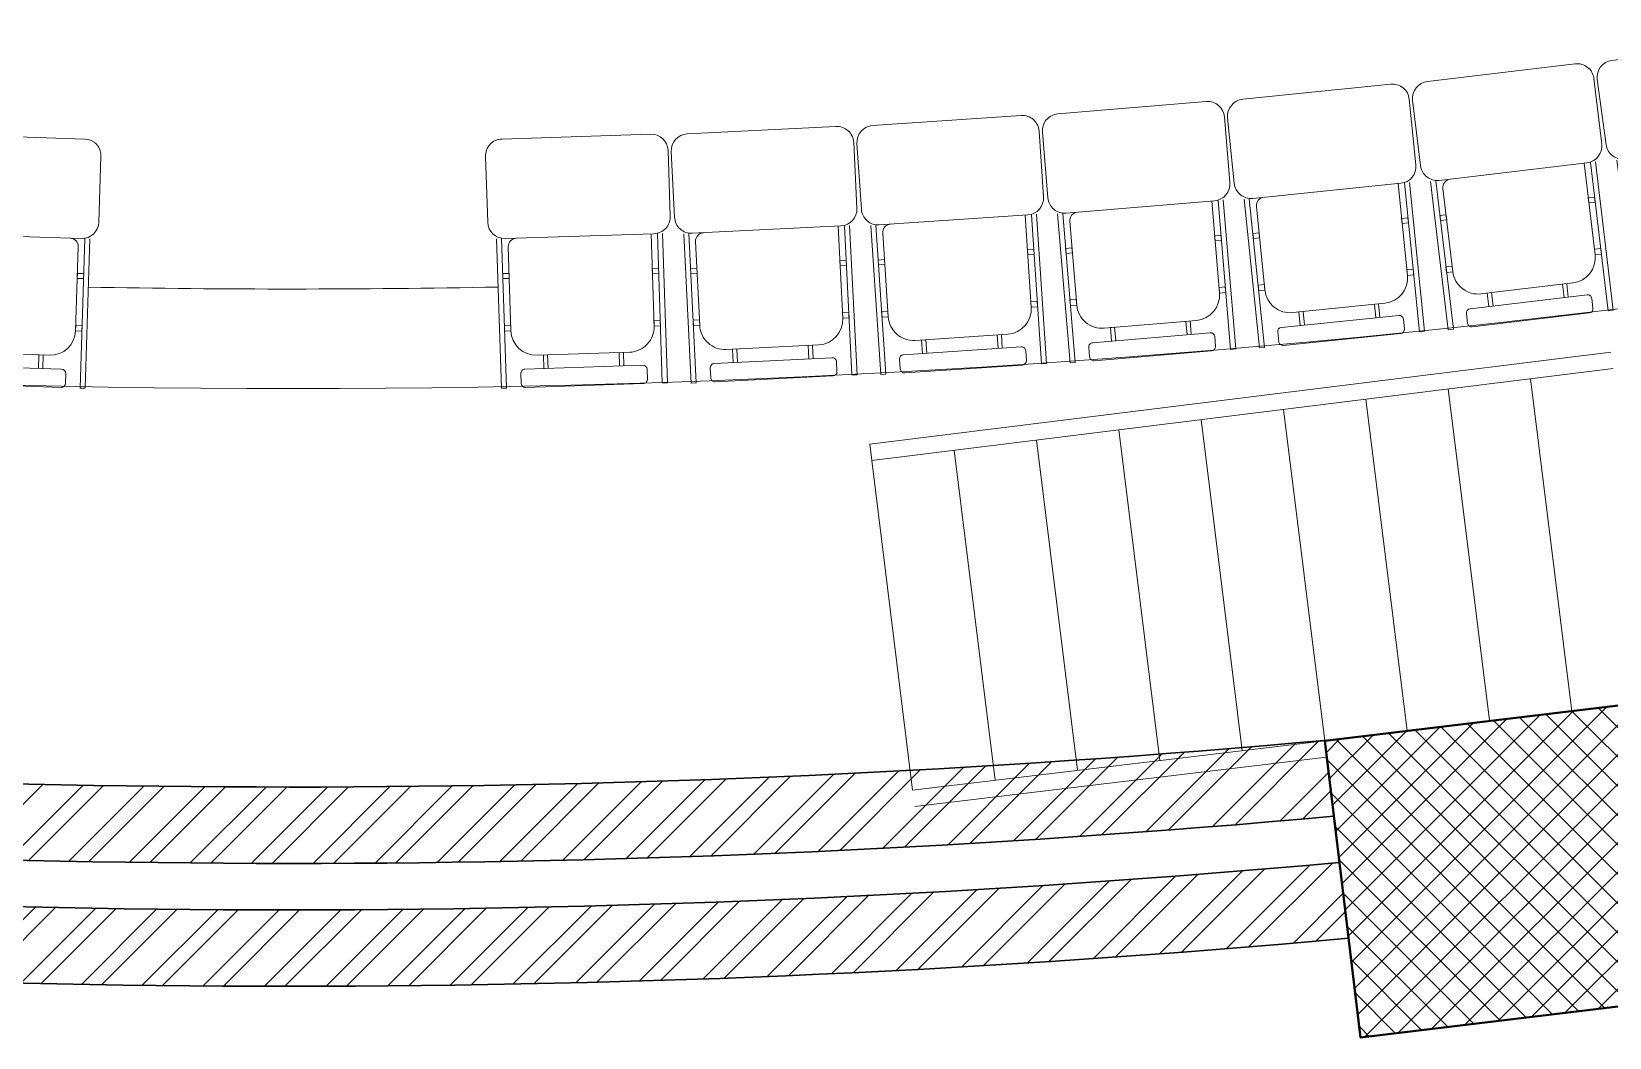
# Model space of a CAD drawing. Header units: millimetres. Extents: x 8275 to 147087, y -297470 to -191881.
# Drawn here: x 44458 to 49211, y -221377 to -218348 of the extents above; entities that cross this region are included whole.
import ezdxf

# ---------------------------------------------------------------- set-up
doc = ezdxf.new("R2010")
doc.units = ezdxf.units.MM
doc.header["$LTSCALE"] = 250
doc.header["$MEASUREMENT"] = 0
doc.linetypes.add('DASHED2', pattern=[0.375, 0.25, -0.125])
for name, color, linetype, lineweight in [('col', 6, 'Continuous', 40), ('door', 35, 'Continuous', 13), ('furniture', 5, 'Continuous', 15), ('hatch', 9, 'Continuous', 0), ('stairs', 2, 'Continuous', 5), ('text', 7, 'Continuous', 9), ('wall', 1, 'Continuous', 30)]:
    doc.layers.add(name, color=color, linetype=linetype, lineweight=lineweight)

# ---------------------------------------------------------------- blocks, each defined once
blk = doc.blocks.new('A$C157F7572')
at = {"layer": 'hatch'}
h = blk.add_hatch(dxfattribs=at)
h.set_pattern_fill('ANSI37', color=256, scale=500)
h.set_pattern_definition([(45, (0, 0), (-44.19417382415921, 44.19417382415922), []), (135, (0, 0), (-44.19417382415922, -44.19417382415921), [])])
h.paths.add_polyline_path([(-88207.44577675872, 4895.204978971044), (-90193.14418961713, 4656.454454030492), (-90085.70645339368, 3762.890168242855), (-88100.00804053526, 4001.640693183523)])
at = {"layer": 'col', "elevation": 1175.428973089871}
blk.add_lwpolyline([(-90193.14418961713, 4656.454454031307), (-88207.44577675825, 4895.204978970229), (-88100.00804053666, 4001.640693196328), (-90085.70645339368, 3762.890168243786)], close=True, dxfattribs=at)
blk = doc.blocks.new('A$C24EB465D-flat-9-flat-1-flat-397')
at = {"layer": 'furniture', "ltscale": 0.1}
for p, q in [((-445.6946221850812, -4.98553710617125), (2.464585935696959, -19.67853456642479)), ((-504.6330315060914, -252.3871213905513), (-498.1319371797144, -54.09366266708821)), ((51.57271149940789, -72.11584956012666), (45.07161717116833, -270.4093082845211)), ((-481.4514533765614, -303.9744288697839), (-496.2027458027005, -753.9117238121107)), ((-480.8205329980701, -754.4160330165178), (-466.0692405682057, -304.4787380732596)), ((-447.0294704660773, -305.1029610913247), (-456.1480449270457, -583.2336229523644)), ((-7.36569782346487, -319.5174338463694), (-455.5249059461057, -304.8244363861158)), ((-11.57265562191606, -769.8004271015525), (3.178636802360415, -319.8631321582943)), ((18.45672322437167, -320.3640275560319), (3.705430800095201, -770.3013224992901)), ((-16.69343065842986, -344.6252692779526), (-24.97970776073635, -597.3695709994063)), ((-470.0140188075602, -424.8005917621776), (-469.5213207993656, -409.7725385380909)), ((-450.9742486998439, -425.4248147811741), (-470.0140188075602, -424.8005917621776)), ((-450.4815506953746, -410.3967615570873), (-469.5213207993656, -409.7725385380909)), ((-450.9742486998439, -425.4248147811741), (-450.4815506953746, -410.3967615570873)), ((-19.80591153725982, -439.5607628272846), (-19.31321353465319, -424.5327096031979)), ((-19.31321353465319, -424.5327096031979), (-0.27344342879951, -425.156932621263)), ((-0.7661414351314306, -440.1849858462811), (-0.27344342879951, -425.156932621263)), ((-19.80591153725982, -439.5607628272846), (-0.7661414351314306, -440.1849858462811)), ((-475.1878150273114, -582.6093999324366), (-474.6303386390209, -565.6055055474862)), ((-455.5905685350299, -566.2297285655513), (-474.6303386390209, -565.6055055474862)), ((-456.1480449270457, -583.2336229523644), (-455.5905685350299, -566.2297285655513)), ((-456.1480449270457, -583.2336229523644), (-475.1878150273114, -582.6093999324366)), ((-24.97970776073635, -597.3695709994063), (-24.42223137058318, -580.3656766125932)), ((-24.97970776073635, -597.3695709994063), (-5.939937656745315, -597.9937940174714)), ((-24.42223137058318, -580.3656766125932), (-5.38246126845479, -580.9898996315897)), ((-5.939937656745315, -597.9937940174714), (-5.38246126845479, -580.9898996315897)), ((-103.6356802526861, -671.0317593412474), (-382.4858565796167, -661.8895954443142)), ((-363.4673629626632, -662.5131209092215), (-364.8003347869962, -703.1708285966888)), ((-350.7346135675907, -662.9305668761954), (-352.0675853863358, -703.5882745636627)), ((-66.88911186344922, -712.9379130657762), (-421.8983686119318, -701.2988570937887)), ((-135.3869232684374, -669.9907879084349), (-136.7198950853199, -710.6484955959022)), ((-122.5813036076725, -670.410622944124), (-135.3869232684374, -669.9907879084349)), ((-122.5813036076725, -670.410622944124), (-123.9142754320055, -711.0683306315914)), ((-496.2027458027005, -753.9117238121107), (-480.8205329980701, -754.4160330165178)), ((-435.0076973605901, -713.5758884847164), (-435.9723872877657, -743.0004273001105)), ((-68.68609914928675, -767.7488120207563), (-423.6953558959067, -756.1097560487688)), ((-54.61208047531545, -726.0472418153659), (-55.57677040062845, -755.4717806307599)), ((3.705430800095201, -770.3013224992901), (-11.57265562191606, -769.8004271015525))]:
    blk.add_line(p, q, dxfattribs=at)
for centre, radius, start, end in [((-447.3592169098556, -55.75825738441199, 1.982936966387942e-09), 50.80000000000293, 88.12221796313735, 178.1222179631373), ((0.7999912146478891, -70.4512548437342, 1.983038103349472e-09), 50.80000000000293, 358.1222179631374, 88.12221796313735), ((-453.8603112362325, -254.0517161069438, 1.982935499273321e-09), 50.80000000000293, 178.1222179631373, 268.1222179631374), ((-5.701103113591671, -268.7447135671973, 1.983036636234851e-09), 50.80000000000293, 268.1222179631374, 358.1222179631374), ((-42.0797908063978, -343.7929719192907, 1.983028426585532e-09), 25.39999999999996, 358.1222179631374, 88.12221796313735), ((-379.9889645148069, -585.7305150255561, 1.98295216996404e-09), 76.2000000000001, 178.1222179631373, 268.1222179631374), ((-101.1387881878763, -594.8726789224893, 1.983015098626543e-09), 76.2000000000001, 268.1222179631374, 358.1222179631374), ((-422.3145172968507, -713.992037163116, 1.982942618274092e-09), 12.70000000000002, 88.12221796313735, 178.1222179631373), ((-423.279207225889, -743.4165759794414, 1.982942400570636e-09), 12.7, 178.1222179631373, 268.1222179631374), ((-68.26995047740638, -755.0556319504976, 1.983022516201179e-09), 12.7, 268.1222179631374, 358.1222179631374), ((-67.30526055209339, -725.6310931351036, 1.983022733904634e-09), 12.69999999999999, 358.1222179631374, 88.12221796313735)]:
    blk.add_arc(centre, radius, start, end, dxfattribs=at)
blk = doc.blocks.new('A$C24EB465D-flat-9-flat-1-flat-473')
at = {"layer": 'furniture', "ltscale": 0.1}
for p, q in [((443.8499232418835, 40.8141803657636), (-0.4305455032736063, -19.8275963915512)), ((527.8851118702441, -199.2261643102393), (501.0534247420728, -2.648900708183646)), ((-43.89362657815218, -77.03109788801521), (-17.06193944998085, -273.6083614928648)), ((40.1415620483458, -317.0714425658807), (484.4220307972282, -256.4296658094972)), ((476.0001218207181, -257.5792088564485), (513.6348221711814, -533.3026986001059)), ((555.7574811149389, -701.0460465652868), (494.8751060515642, -255.0028800265864)), ((510.1241885051131, -252.921466329135), (571.0065635647625, -698.9646328669041)), ((14.54262952692807, -320.5655523911119), (75.42500458471477, -766.6087189307436)), ((90.57086184620857, -764.5413948874921), (29.68848679028451, -318.4982283487916)), ((51.9985761269927, -341.0885451612994), (86.19817137159407, -591.6453892625868)), ((490.2477441523224, -361.9617099389434), (509.1227283831686, -359.3853811090812)), ((492.2812354452908, -376.8596979966387), (490.2477441523224, -361.9617099389434)), ((492.2812354452908, -376.8596979966387), (511.1562196798623, -374.2833691667765)), ((511.1562196798623, -374.2833691667765), (509.1227283831686, -359.3853811090812)), ((62.81109335459769, -420.3044005995616), (43.93610912188888, -422.8807294284925)), ((45.96960041858256, -437.7787174871191), (43.93610912188888, -422.8807294284925)), ((64.84458464756608, -435.2023886581883), (62.81109335459769, -420.3044005995616)), ((64.84458464756608, -435.2023886581883), (45.96960041858256, -437.7787174871191)), ((511.3339738342911, -516.4459699392319), (530.2089580669999, -513.8696411093697)), ((513.6348221711814, -533.3026986001059), (511.3339738342911, -516.4459699392319)), ((532.509806400165, -530.7263697702438), (530.2089580669999, -513.8696411093697)), ((513.6348221711814, -533.3026986001059), (532.509806400165, -530.7263697702438)), ((83.89732303470373, -574.7886606007814), (65.02233880572021, -577.3649894306436)), ((67.32318713888526, -594.2217180915177), (65.02233880572021, -577.3649894306436)), ((86.19817137159407, -591.6453892625868), (67.32318713888526, -594.2217180915177)), ((86.19817137159407, -591.6453892625868), (83.89732303470373, -574.7886606007814)), ((139.7549724429846, -702.2984908865765), (491.691686315462, -654.2611155435443)), ((172.0034236162901, -656.8400108721107), (448.4402005560696, -619.1079508475959)), ((190.7850759234279, -654.2764213234186), (203.4798651915044, -652.543654229492)), ((190.7850759234279, -654.2764213234186), (196.2865932192653, -694.5822436790913)), ((203.4798651915044, -652.543654229492), (208.9813824798912, -692.849476586096)), ((416.9637589864433, -623.4043074892834), (422.4652762766927, -663.7101298449561)), ((429.5863086692989, -621.6814006920904), (435.087825961411, -661.9872230468318)), ((505.9925616886467, -665.1268858127296), (509.9740849565715, -694.2967604035512)), ((147.1716008149087, -756.6350111206993), (499.1083146855235, -708.5976357776672)), ((571.0065635647625, -698.9646328669041), (555.7574811149389, -701.0460465652868)), ((128.8892021775246, -716.5993662616238), (132.8707254398614, -745.7692408533767)), ((75.42500458471477, -766.6087189307436), (90.57086184620857, -764.5413948874921))]:
    blk.add_line(p, q, dxfattribs=at)
for centre, radius, start, end in [((450.7201334629208, -9.519110919907689, 1.984178257869961e-09), 50.80000000000293, 7.772518863902697, 97.77251892398982), ((6.439664712175727, -70.16088767535985, 1.984077996231101e-09), 50.80000000000293, 97.77251892398982, 187.7725188639027), ((477.5518205910921, -206.0963745228946, 1.984184313029064e-09), 50.80000000000293, 277.7725189239898, 7.772518863902697), ((33.27135184407234, -266.7381512792781, 1.984084051390206e-09), 50.80000000000293, 187.7725188639027, 277.7725189239898), ((77.16522177867591, -337.6534400535747, 1.984093957005341e-09), 25.39999999999996, 97.77251892398982, 187.7725188639027), ((438.1348852477968, -543.6080139167607, 1.98417541773248e-09), 76.2000000000001, 277.7725189239898, 7.772518863902697), ((161.6981083080173, -581.3400739412755, 1.984113033706517e-09), 76.2000000000001, 187.7725188639027, 277.7725189239898), ((493.4092388749123, -666.844438363798, 1.98418789160354e-09), 12.70000000000002, 7.772518863902697, 97.77251892398982), ((141.4725250042975, -714.8818137068301, 1.984108469359733e-09), 12.69999999999999, 97.77251892398982, 187.7725188639027), ((497.390762142837, -696.0143129555508, 1.984188790121652e-09), 12.7, 277.7725189239898, 7.772518863902697), ((145.454048268497, -744.051688298583, 1.984109367877845e-09), 12.7, 187.7725188639027, 277.7725189239898)]:
    blk.add_arc(centre, radius, start, end, dxfattribs=at)
blk = doc.blocks.new('A$C24EB465D-flat-9-flat-1-flat-474')
at = {"layer": 'furniture', "ltscale": 0.1}
for p, q in [((444.4844841435552, 33.19781677611172), (-0.7704512160271406, -19.81729933619499)), ((524.3915261849761, -208.2481287932023), (500.9343472458422, -11.2397006591782)), ((-45.20796865224838, -76.2671624366194), (-21.7507897131145, -273.2755905725062)), ((34.6990733910352, -317.7131080077961), (479.9540087506175, -264.6979918964207)), ((471.5136275049299, -265.7029617587104), (504.4151702299714, -542.0312121305615)), ((543.6554667372257, -710.4721463276073), (490.4300113543868, -263.450646947138)), ((505.7125405203551, -261.6310038762167), (558.9379959013313, -708.6525032557547)), ((9.043993216007948, -320.7677783695981), (62.2694485951215, -767.7892777500674)), ((77.44852616079152, -765.9819523375481), (24.22307078354061, -318.9604529570788)), ((46.14254105091095, -341.9299832787365), (76.04099735803902, -593.0363885154948)), ((483.9693864304572, -370.3144111512229), (502.8857702817768, -368.0620963387191)), ((485.7471340969205, -385.2450758470222), (483.9693864304572, -370.3144111512229)), ((504.6635179501027, -382.9927610345185), (502.8857702817768, -368.0620963387191)), ((55.59521356225014, -421.3195875342935), (36.67882971093059, -423.5719023467973)), ((38.45657737925649, -438.502567043528), (36.67882971093059, -423.5719023467973)), ((57.37296122685075, -436.2502522310242), (55.59521356225014, -421.3195875342935)), ((485.7471340969205, -385.2450758470222), (504.6635179501027, -382.9927610345185)), ((57.37296122685075, -436.2502522310242), (38.45657737925649, -438.502567043528)), ((502.4036898892373, -525.137510609813), (521.3200737405568, -522.8851957973093)), ((504.4151702299714, -542.0312121305615), (502.4036898892373, -525.137510609813)), ((504.4151702299714, -542.0312121305615), (523.3315540775657, -539.7788973180577)), ((523.3315540775657, -539.7788973180577), (521.3200737405568, -522.8851957973093)), ((74.02951701916754, -576.1426869947463), (55.11313317157328, -578.3950018072501)), ((57.12461350671947, -595.2887033270672), (55.11313317157328, -578.3950018072501)), ((76.04099735803902, -593.0363885154948), (57.12461350671947, -595.2887033270672)), ((76.04099735803902, -593.0363885154948), (74.02951701916754, -576.1426869947463)), ((127.6926389597356, -704.5915217902511), (480.4012764282525, -662.5956046562642)), ((160.715792009607, -659.692664667964), (437.7588940728456, -626.706006783992)), ((179.5386392250657, -657.451486970298), (192.2612727247179, -655.9366426896304)), ((179.5386392250657, -657.451486970298), (184.3482538815588, -697.845714468509)), ((192.2612727247179, -655.9366426896304), (197.0708873737603, -696.3308701887727)), ((406.2134133633226, -630.462028760463), (411.0230280123651, -670.856256258674)), ((418.863648828119, -628.955804688856), (423.6732634827495, -669.3500321861356)), ((494.5137422028929, -673.7049840157852), (497.994526071474, -702.9388386169448)), ((558.9379959013313, -708.6525032557547), (543.6554667372257, -710.4721463276073)), ((116.5832596048713, -718.7039875667542), (120.064043469727, -747.9378421679139)), ((134.1765092443675, -759.0472215265036), (486.8851467110217, -717.0513043925166)), ((62.2694485951215, -767.7892777500674), (77.44852616079152, -765.9819523375481))]:
    blk.add_line(p, q, dxfattribs=at)
for centre, radius, start, end in [((450.49065698497, -17.2458734922111, 1.984052994060672e-09), 50.80000000000292, 6.790062714381436, 96.79006276736803), ((5.235721621662378, -70.2609896035865, 1.983952512512034e-09), 50.80000000000292, 96.79006276736803, 186.7900627143814), ((473.9478359241039, -214.2543016262352, 1.984058287687939e-09), 50.80000000000292, 276.790062767368, 6.790062714381436), ((28.69290056265891, -267.269417738542, 1.983957806139301e-09), 50.80000000000292, 186.7900627143814, 276.790062767368), ((71.36438619345427, -338.9268968598917, 1.983967435896589e-09), 25.39999999999996, 96.79006276736803, 186.7900627143814), ((428.7496348321438, -551.0404713787138, 1.984048087721851e-09), 76.20000000000009, 276.790062767368, 6.790062714381436), ((151.7065327707678, -584.0271292626858, 1.983985566865317e-09), 76.20000000000009, 186.7900627143814, 276.790062767368), ((481.9028196427971, -675.2065272228792, 1.984060082904611e-09), 12.70000000000001, 6.790062714381436, 96.79006276736803), ((129.1941821780056, -717.2024443568662, 1.983980486459304e-09), 12.69999999999999, 96.79006276736803, 186.7900627143814), ((485.3836035132408, -704.4403818240389, 1.984060868419888e-09), 12.69999999999999, 276.790062767368, 6.790062714381436), ((132.6749660428613, -746.4362989580259, 1.983981271974579e-09), 12.7, 186.7900627143814, 276.790062767368)]:
    blk.add_arc(centre, radius, start, end, dxfattribs=at)
blk = doc.blocks.new('A$C24EB465D-flat-9-flat-1-flat-475')
at = {"layer": 'furniture', "ltscale": 0.1}
for p, q in [((444.988359650597, 25.57169250864536), (-1.110130405053496, -19.80117568559945)), ((520.7437611874193, -217.2088650688529), (500.6679872144014, -19.82719596289098)), ((-46.5090188793838, -75.48080324754119), (-26.43324490450323, -272.8624723553658)), ((29.24638265930116, -318.2613608269021), (475.3448727168143, -272.8884926326573)), ((466.8885008022189, -273.7485938351601), (495.0472123362124, -550.600360006094)), ((531.3936091475189, -719.6893561650068), (485.8407225590199, -271.8209552560002)), ((501.1522051356733, -270.2636178163812), (546.7050917223096, -718.1320187244564)), ((3.542697828263044, -320.8756936024874), (49.0955844130367, -768.744094511494)), ((64.30341939628124, -767.1972991116345), (18.75053281337023, -319.3288982035592)), ((40.27293934114277, -342.6708886316046), (65.86146610230207, -594.2530257934704)), ((477.5487341377884, -378.5582341337577), (496.5009558945894, -376.6305955545977)), ((479.0702154897153, -393.5171856191009), (477.5487341377884, -378.5582341337577)), ((498.022437248379, -391.5895470390096), (496.5009558945894, -376.6305955545977)), ((48.36298790760338, -422.2108999211341), (29.41076614893973, -424.1385384993628)), ((30.93224750459194, -439.0974899856374), (29.41076614893973, -424.1385384993628)), ((49.88446925766766, -437.1698514055461), (48.36298790760338, -422.2108999211341)), ((479.0702154897153, -393.5171856191009), (498.022437248379, -391.5895470390096)), ((49.88446925766766, -437.1698514055461), (30.93224750459194, -439.0974899856374)), ((493.3256913982332, -533.6746526388451), (512.2779131550342, -531.7470140587538)), ((495.0472123362124, -550.600360006094), (493.3256913982332, -533.6746526388451)), ((495.0472123362124, -550.600360006094), (513.9994340892881, -548.6727214260027)), ((513.9994340892881, -548.6727214260027), (512.2779131550342, -531.7470140587538)), ((64.13994516432285, -577.3273184262216), (45.18772341310978, -579.2549570053816)), ((46.90924434550107, -596.1806643726304), (45.18772341310978, -579.2549570053816)), ((65.86146610230207, -594.2530257934704), (46.90924434550107, -596.1806643726304)), ((65.86146610230207, -594.2530257934704), (64.13994516432285, -577.3273184262216)), ((149.3809074442834, -662.3513585012406), (426.9488796237856, -634.1198013508692)), ((168.2394153568894, -660.4332515969872), (180.9861524347216, -659.1367755169049)), ((168.2394153568894, -660.4332515969872), (172.3557132706046, -700.9040077021345)), ((180.9861524347216, -659.1367755169049), (185.1024503409863, -699.6075316239148)), ((395.3436346389353, -637.3343843333423), (399.4599325489253, -677.8051404394209)), ((408.017836522311, -636.0452858405188), (412.1341344341636, -676.5160419465974)), ((115.5927618406713, -706.6773917656392), (468.9696210492402, -670.7352802967653)), ((482.8895279411227, -682.0850024158135), (485.8685490060598, -711.3742418168113)), ((104.243039727211, -720.5972986575216), (107.2220607884228, -749.8865380585194)), ((121.1419676784426, -761.236260175705), (474.5188268851489, -725.294148706831)), ((546.7050917223096, -718.1320187244564), (531.3936091475189, -719.6893561650068)), ((49.0955844130367, -768.744094511494), (64.30341939628124, -767.1972991116345))]:
    blk.add_line(p, q, dxfattribs=at)
for centre, radius, start, end in [((450.1287292037159, -24.96756550855935, 1.983927473745602e-09), 50.80000000000293, 5.807606581338963, 95.80760658133894), ((4.030239144340158, -70.34043370187283, 1.983826801830332e-09), 50.80000000000293, 95.80760658133894, 185.8076065813389), ((470.2045031767339, -222.3492346145213, 1.983932004284622e-09), 50.80000000000293, 275.807606581339, 5.807606581338963), ((24.10601311922073, -267.7221028087661, 1.983831332369353e-09), 50.80000000000293, 185.8076065813389, 275.807606581339), ((65.54256835952401, -340.1007038578391, 1.983840683437494e-09), 25.39999999999996, 95.80760658133894, 185.8076065813389), ((419.2383253164589, -558.3109143227339, 1.983920502647981e-09), 76.2000000000001, 275.807606581339, 5.807606581338963), ((141.6703531369567, -586.5424714731053, 1.983857863342985e-09), 76.2000000000001, 185.8076065813389, 275.807606581339), ((116.8778542373329, -719.3122062692419, 1.983852268371462e-09), 12.69999999999999, 95.80760658133894, 185.8076065813389), ((470.2547134421766, -683.370094800368, 1.983932015615671e-09), 12.70000000000002, 5.807606581338963, 95.80760658133894), ((473.2337345089763, -712.6593342013657, 1.983932687897158e-09), 12.7, 275.807606581339, 5.807606581338963), ((119.8568752985448, -748.6014456702396, 1.983852940652948e-09), 12.7, 185.8076065813389, 275.807606581339)]:
    blk.add_arc(centre, radius, start, end, dxfattribs=at)
blk = doc.blocks.new('A$C24EB465D-flat-9-flat-1-flat-476')
at = {"layer": 'furniture', "ltscale": 0.1}
for p, q in [((445.3614016193897, 17.93804976437241), (-1.449483199045062, -19.77923018019646)), ((516.9428893774748, -226.10573854018), (500.2544229626656, -28.40886176098138)), ((-47.7963947262615, -74.67225152160972), (-31.10792830958962, -272.369128302671)), ((23.78509303368628, -318.7160398280248), (470.5959778539836, -280.9987598843873)), ((462.1261015795171, -281.7137395432219), (485.5337028186768, -559.0076227635145)), ((518.9755135234445, -728.6949660740793), (481.1085889916867, -280.1113439528272)), ((496.4445231650025, -278.816770025529), (534.311447693035, -727.4003921458498)), ((-1.959639167413116, -320.8892663633451), (35.90728536061943, -769.4728884845972)), ((51.13940642029047, -768.1870778799057), (13.27248189412057, -319.6034557586536)), ((34.39149675890803, -343.3110433844849), (55.66257054358721, -595.2949433866888)), ((41.11654277518392, -422.9780756980181), (22.13405536301434, -424.5804712884128)), ((23.3988230638206, -439.563311397098), (22.13405536301434, -424.5804712884128)), ((42.38131047226489, -437.9609158067033), (41.11654277518392, -422.9780756980181)), ((470.9876750465482, -386.6907550748438), (489.9701624587178, -385.088359484449)), ((472.2524427454919, -401.6735951825976), (470.9876750465482, -386.6907550748438)), ((472.2524427454919, -401.6735951825976), (491.2349301595241, -400.0711995922029)), ((491.2349301595241, -400.0711995922029), (489.9701624587178, -385.088359484449)), ((42.38131047226489, -437.9609158067033), (23.3988230638206, -439.563311397098)), ((484.1026474386454, -542.0548859713599), (503.0851348508149, -540.4524903809652)), ((485.5337028186768, -559.0076227635145), (484.1026474386454, -542.0548859713599)), ((485.5337028186768, -559.0076227635145), (504.5161902271211, -557.4052271721885)), ((504.5161902271211, -557.4052271721885), (503.0851348508149, -540.4524903809652)), ((54.23151516355574, -578.3422065954655), (35.24902775511146, -579.9446021867916)), ((36.68008313141763, -596.8973389780149), (35.24902775511146, -579.9446021867916)), ((55.66257054358721, -595.2949433866888), (36.68008313141763, -596.8973389780149)), ((55.66257054358721, -595.2949433866888), (54.23151516355574, -578.3422065954655)), ((138.0021025557071, -664.8153106747195), (416.0133355259895, -641.347154777497)), ((156.8907264675945, -663.2208385160193), (169.657819384709, -662.1431118221954)), ((156.8907264675945, -663.2208385160193), (160.3124973848462, -703.7562241945416)), ((169.657819384709, -662.1431118221954), (173.0795902926475, -702.678497501649)), ((384.3576187025756, -644.0193536281586), (387.7793896142393, -684.5547393066809)), ((397.0520605891943, -642.9477597298101), (400.4738315045834, -683.4831454083323)), ((103.4588986430317, -708.5554875340313), (457.4000812675804, -678.6777492733672)), ((471.1233366020024, -690.2644771551713), (473.5997189860791, -719.6004898613319)), ((91.8721707649529, -722.2787428703159), (94.34855314530432, -751.6147555764765)), ((108.0718084797263, -763.2014834573492), (462.0129911024123, -733.3237451966852)), ((534.311447693035, -727.4003921458498), (518.9755135234445, -728.6949660740793)), ((35.90728536061943, -769.4728884845972), (51.13940642029047, -768.1870778799057))]:
    blk.add_line(p, q, dxfattribs=at)
for centre, radius, start, end in [((449.6344565358013, -32.68191666994244, 1.983801733829687e-09), 50.80000000000293, 4.825150438267696, 94.82515043826767), ((2.823571715503931, -70.39919661264867, 1.983700901146904e-09), 50.80000000000293, 94.82515043826767, 184.8251504382677), ((466.3229229506105, -230.3787934491411, 1.983805499948413e-09), 50.80000000000293, 274.8251504382677, 4.825150438267696), ((19.5120381321758, -268.0960733927786, 1.98370466726563e-09), 50.80000000000293, 184.8251504382677, 274.8251504382677), ((59.70147998444736, -341.1745159281418, 1.983713736895264e-09), 25.39999999999996, 94.82515043826767, 184.8251504382677), ((409.6037531737238, -565.4172051250935, 1.983792700022878e-09), 76.2000000000001, 274.8251504382677, 4.825150438267696), ((131.5925202034414, -588.8853610223159, 1.983729960686357e-09), 76.2000000000001, 184.8251504382677, 274.8251504382677), ((104.5271623786539, -721.2104791421443, 1.983723852794332e-09), 12.69999999999999, 94.82515043826767, 184.8251504382677), ((458.4683449994773, -691.3327408814803, 1.983803727390506e-09), 12.70000000000002, 4.825150438267696, 94.82515043826767), ((107.0035447590053, -750.5464918473735, 1.983724411644368e-09), 12.7, 184.8251504382677, 274.8251504382677), ((460.9447273854166, -720.6687535876408, 1.983804286240543e-09), 12.7, 274.8251504382677, 4.825150438267696)]:
    blk.add_arc(centre, radius, start, end, dxfattribs=at)
blk = doc.blocks.new('A$C24EB465D-flat-9-flat-1-flat-477')
at = {"layer": 'furniture', "ltscale": 0.1}
for p, q in [((445.6035003699362, 10.29913295153528), (-1.788409819826484, -19.75146927125752)), ((512.9900282733142, -234.9361333884299), (499.6937760859728, -36.98217490967363)), ((-49.06971768289804, -73.84174498543143), (-35.77346549369395, -271.7957034660503)), ((-7.461399998515844, -320.8084926605225), (22.70842900499701, -769.9754453925416)), ((37.96035766042769, -768.9509976310655), (7.79052865691483, -319.7840448990464)), ((18.31681022234261, -319.0770113272592), (465.708720413968, -289.0264091044664)), ((457.2278300542384, -289.5960570052266), (475.8774387985468, -567.2505285358056)), ((506.4048309829086, -737.4863282646984), (476.2350019738078, -288.3193755326793)), ((491.5908787380904, -287.2879457427189), (521.7607077434659, -736.4548984738067)), ((28.49994254112244, -343.8502593198791), (45.44730932079256, -596.1618349561468)), ((33.85800874046981, -423.6208893051371), (14.8508368190378, -424.8975707767531)), ((15.85851900465786, -439.8998943194747), (14.8508368190378, -424.8975707767531)), ((34.86569092236459, -438.6232128469273), (33.85800874046981, -423.6208893051371)), ((464.2881382144988, -394.7095828857273), (483.2953101340681, -393.4329014131799)), ((465.2958203963935, -409.7119064265862), (464.2881382144988, -394.7095828857273)), ((465.2958203963935, -409.7119064265862), (484.3029923196882, -408.4352249540389)), ((484.3029923196882, -408.4352249540389), (483.2953101340681, -393.4329014131799)), ((34.86569092236459, -438.6232128469273), (15.85851900465786, -439.8998943194747)), ((474.7372697275132, -550.275746689178), (493.7444416489452, -548.9990652166307)), ((475.8774387985468, -567.2505285358056), (474.7372697275132, -550.275746689178)), ((475.8774387985468, -567.2505285358056), (494.8846107162535, -565.973847062327)), ((494.8846107162535, -565.973847062327), (493.7444416489452, -548.9990652166307)), ((44.3071402516216, -579.1870531095192), (25.29996833391488, -580.4637345829979)), ((26.44013739936054, -597.4385164277628), (25.29996833391488, -580.4637345829979)), ((45.44730932079256, -596.1618349561468), (26.44013739936054, -597.4385164277628)), ((45.44730932079256, -596.1618349561468), (44.3071402516216, -579.1870531095192)), ((126.5827228929847, -667.0837967470288), (404.9554770011455, -648.3859421079978)), ((145.495909254998, -665.8134281355888), (158.2796042840928, -664.9547676956281)), ((158.2796042840928, -664.9547676956281), (161.0058421399444, -705.5428649093956)), ((373.2585956156254, -650.5149711593986), (375.9848334752023, -691.103068373166)), ((385.9695451427251, -649.6611969200894), (388.6957830060273, -690.2492941338569)), ((91.2946169115603, -710.225256905891), (445.6960587073117, -686.4206763757393)), ((145.495909254998, -665.8134281355888), (148.2221471183002, -706.4015253484249)), ((459.2186276353896, -698.2410033419728), (461.1916432417929, -727.6151641057804)), ((79.47428994998336, -723.7478258349001), (81.44730555266142, -753.1219865996391)), ((94.96987448073924, -764.94231356401), (449.371316274628, -741.1377330347896)), ((521.7607077434659, -736.4548984738067), (506.4048309829086, -737.4863282646984)), ((22.70842900499701, -769.9754453925416), (37.96035766042769, -768.9509976310655))]:
    blk.add_line(p, q, dxfattribs=at)
for centre, radius, start, end in [((449.0079843066633, -40.38665883708745, 1.983675811282429e-09), 50.80000000000293, 3.842694291720609, 93.8426943485376), ((1.616074111312628, -70.43726105894893, 1.983574847478518e-09), 50.80000000000293, 93.8426943485376, 183.8426942917206), ((462.3042364940047, -238.3406173158437, 1.983678811873562e-09), 50.80000000000293, 273.8426943485376, 3.842694291720609), ((14.91232630051672, -268.3912195377052, 1.983577848069651e-09), 50.80000000000293, 183.8426942917206, 273.8426943485376), ((53.84283844381571, -342.1480173552409, 1.983586633594165e-09), 25.39999999999996, 93.8426943485376, 183.8426942917206), ((399.8487511221319, -572.3572544241324, 1.983664717422512e-09), 76.2000000000001, 273.8426943485376, 3.842694291720609), ((121.4759970121086, -591.0551090631634, 1.983601896500811e-09), 76.2000000000001, 183.8426942917206, 273.8426943485376), ((92.14573790319264, -722.896704852581, 1.983595277484101e-09), 12.69999999999999, 93.8426943485376, 183.8426942917206), ((446.5471796952188, -699.0921243224293, 1.983675255947859e-09), 12.70000000000002, 3.842694291720609, 93.8426943485376), ((94.1187535058707, -752.2708656163886, 1.983595722738376e-09), 12.7, 183.8426942917206, 273.8426943485376), ((448.5201953034848, -728.4662850871682, 1.983675701202135e-09), 12.7, 273.8426943485376, 3.842694291720609)]:
    blk.add_arc(centre, radius, start, end, dxfattribs=at)
blk = doc.blocks.new('A$C24EB465D-flat-9-flat-1-flat-478')
at = {"layer": 'furniture', "ltscale": 0.1}
for p, q in [((445.7145847212523, 2.657188033685088), (-2.126810621470213, -19.71790112089366)), ((508.8863400761038, -243.6974533377215), (498.9862114228308, -45.54461472015828)), ((-50.3286133762449, -72.98952782060951), (-40.42848472297192, -271.1423664409667)), ((-12.96096706204116, -320.6333962418139), (9.502896016463637, -770.2516174744815)), ((24.77014795877039, -769.4888337599114), (2.306284882128239, -319.8706125272438)), ((12.84314197860658, -319.3441691938788), (460.6845373231918, -296.9690800393)), ((452.1951263938099, -297.3932286957279), (466.0812593661249, -575.326653778553)), ((493.6852574981749, -746.0608579386026), (471.2213944159448, -296.442636705935)), ((486.5926989037544, -295.6746543096378), (509.0565619822592, -745.2928755413741)), ((22.60000889189541, -344.2883779006079), (35.21868587657809, -596.8534456184134)), ((26.58951991796494, -424.1391517436132), (7.56325189396739, -425.0897437324747)), ((8.313552290201187, -440.107139791362), (7.56325189396739, -425.0897437324747)), ((27.33982031047344, -439.1565478015691), (26.58951991796494, -424.1391517436132)), ((457.4520934037864, -402.6123599037528), (476.4783614259213, -401.6617679130286)), ((458.2023937981576, -417.6297559607774), (457.4520934037864, -402.6123599037528)), ((458.2023937981576, -417.6297559607774), (477.2286618221551, -416.6791639709845)), ((477.2286618221551, -416.6791639709845), (476.4783614259213, -401.6617679130286)), ((27.33982031047344, -439.1565478015691), (8.313552290201187, -440.107139791362)), ((465.2323118336499, -558.3348177298903), (484.2585798557848, -557.3842257391661)), ((466.0812593661249, -575.326653778553), (465.2323118336499, -558.3348177298903)), ((485.1075273845345, -574.3760617878288), (484.2585798557848, -557.3842257391661)), ((34.3697383441031, -579.8616095697507), (15.34347032569349, -580.8122015604749)), ((16.19241785444319, -597.8040376082063), (15.34347032569349, -580.8122015604749)), ((35.21868587657809, -596.8534456184134), (16.19241785444319, -597.8040376082063)), ((35.21868587657809, -596.8534456184134), (34.3697383441031, -579.8616095697507)), ((466.0812593661249, -575.326653778553), (485.1075273845345, -574.3760617878288)), ((115.1261259261519, -669.1561497487128), (393.7785552311689, -655.2340938290581)), ((362.0498286616057, -656.8193271122873), (364.0797319132835, -697.4482023259625)), ((374.7735486086458, -656.1836235560477), (376.8034518640488, -696.8124987687916)), ((79.10349313355982, -711.6862089410424), (433.8609945327044, -693.9617850622162)), ((134.0583139639348, -668.2102581905201), (146.854852501303, -667.5709164645523)), ((134.0583139639348, -668.2102581905201), (136.0882172212005, -708.839133403264)), ((146.854852501303, -667.5709164645523), (148.8847557492554, -708.1997916782275)), ((447.178901206702, -706.0122357504442), (448.6479699388146, -735.415908110328)), ((67.05304244719446, -725.004115617834), (68.52211117558181, -754.4077879767865)), ((81.8400178514421, -766.4582386650145), (436.597519248724, -748.733814785257)), ((509.0565619822592, -745.2928755413741), (493.6852574981749, -746.0608579386026)), ((9.502896016463637, -770.2516174744815), (24.77014795877039, -769.4888337599114))]:
    blk.add_line(p, q, dxfattribs=at)
for centre, radius, start, end in [((448.2494967039675, -48.07952669356018, 1.983549743127027e-09), 50.80000000000293, 2.860238158247971, 92.86023821420503), ((0.4081013556569815, -70.4546158472076, 1.983448677886926e-09), 50.80000000000293, 92.86023821420503, 182.860238158248), ((10.30823001079261, -268.6074544657022, 1.983450912068245e-09), 50.80000000000293, 182.860238158248, 272.860238214205), ((458.1496253572404, -246.2323653120548, 1.983551977308346e-09), 50.80000000000293, 272.860238214205, 2.860238158247971), ((47.96836626343429, -343.0209219120443, 1.983459410904557e-09), 25.39999999999996, 92.86023821420503, 182.860238158248), ((111.3237579762936, -593.0510776564479, 1.983473708439224e-09), 76.2000000000001, 182.860238158248, 272.860238214205), ((389.9761872813106, -579.1290217377245, 1.983536592475771e-09), 76.2000000000001, 272.860238214205, 2.860238158247971), ((79.73722113482654, -724.3703876230866, 1.983466580243923e-09), 12.69999999999999, 92.86023821420503, 182.860238158248), ((434.4947225321084, -706.645963743329, 1.983546639060345e-09), 12.70000000000002, 2.860238158247971, 92.86023821420503), ((81.20628986507654, -753.7740599829704, 1.983466911771525e-09), 12.7, 182.860238158248, 272.860238214205), ((435.9637912660837, -736.0496361032128, 1.983546970587948e-09), 12.7, 272.860238214205, 2.860238158247971)]:
    blk.add_arc(centre, radius, start, end, dxfattribs=at)
blk = doc.blocks.new('A$C24EB465D-flat-9-flat-1-flat-479')
at = {"layer": 'furniture', "ltscale": 0.1}
for p, q in [((445.6946220137179, -4.985538139939308), (-2.464586107060313, -19.67853560019284)), ((-51.57271167077124, -72.11585059389472), (-45.07161734253168, -270.4093093182892)), ((504.633031334728, -252.3871224243194), (498.1319370083511, -54.09366370085627)), ((-18.45672339573503, -320.3640285898), (-3.705430971458554, -770.3013235330582)), ((11.5726554505527, -769.8004281353205), (-3.178636973723769, -319.8631331920624)), ((7.365697652101517, -319.5174348801374), (455.5249057747424, -304.8244374198839)), ((447.029470294714, -305.1029621250927), (456.1480447556823, -583.2336239861324)), ((480.8205328267068, -754.4160340502858), (466.0692403968424, -304.4787391070276)), ((481.451453205198, -303.9744299035519), (496.2027456313372, -753.9117248458788)), ((16.69343048706651, -344.6252703117207), (24.97970758937299, -597.3695720331743)), ((19.31321336328983, -424.5327106369659), (0.2734432574361563, -425.156933655031)), ((0.7661412637680769, -440.1849868800491), (0.2734432574361563, -425.156933655031)), ((19.80591136589646, -439.5607638610527), (19.31321336328983, -424.5327106369659)), ((450.4815505240113, -410.3967625908554), (469.5213206280023, -409.7725395718589)), ((450.9742485284805, -425.4248158149421), (450.4815505240113, -410.3967625908554)), ((450.9742485284805, -425.4248158149421), (470.0140186361969, -424.8005927959457)), ((470.0140186361969, -424.8005927959457), (469.5213206280023, -409.7725395718589)), ((19.80591136589646, -439.5607638610527), (0.7661412637680769, -440.1849868800491)), ((455.5905683636665, -566.2297295993194), (474.6303384676576, -565.6055065812543)), ((456.1480447556823, -583.2336239861324), (455.5905683636665, -566.2297295993194)), ((475.1878148559481, -582.6094009662047), (474.6303384676576, -565.6055065812543)), ((24.42223119921982, -580.3656776463613), (5.382461097091436, -580.9899006653577)), ((5.939937485381961, -597.9937950512394), (5.382461097091436, -580.9899006653577)), ((24.97970758937299, -597.3695720331743), (5.939937485381961, -597.9937950512394)), ((24.97970758937299, -597.3695720331743), (24.42223119921982, -580.3656776463613)), ((456.1480447556823, -583.2336239861324), (475.1878148559481, -582.6094009662047)), ((103.6356800813228, -671.0317603750154), (382.4858564082533, -661.8895964780822)), ((350.7346133962274, -662.9305679099634), (352.0675852149725, -703.5882755974308)), ((363.4673627912998, -662.5131219429895), (364.8003346156329, -703.1708296304569)), ((66.88911169208586, -712.9379140995443), (421.8983684405684, -701.2988581275567)), ((122.5813034363091, -670.4106239778921), (135.386923097074, -669.9907889422029)), ((122.5813034363091, -670.4106239778921), (123.9142752606422, -711.0683316653594)), ((135.386923097074, -669.9907889422029), (136.7198949139565, -710.6484966296703)), ((54.6120803039521, -726.0472428491339), (55.57677022926509, -755.471781664528)), ((68.6860989779234, -767.7488130545244), (423.6953557245433, -756.1097570825368)), ((435.0076971892267, -713.5758895184845), (435.9723871164024, -743.0004283338785)), ((496.2027456313372, -753.9117248458788), (480.8205328267068, -754.4160340502858)), ((-3.705430971458554, -770.3013235330582), (11.5726554505527, -769.8004281353205))]:
    blk.add_line(p, q, dxfattribs=at)
for centre, radius, start, end in [((-0.7999913860112429, -70.45125587750226, 1.98332242946796e-09), 50.80000000000293, 91.87778203686265, 181.8777820368627), ((447.3592167384923, -55.75825841818005, 1.98342356642949e-09), 50.80000000000293, 1.877782036862667, 91.87778203686265), ((5.701102942228317, -268.7447146009654, 1.983323896582582e-09), 50.80000000000293, 181.8777820368627, 271.8777820368626), ((453.8603110648692, -254.0517171407118, 1.983425033544111e-09), 50.80000000000293, 271.8777820368626, 1.877782036862667), ((42.07979063503444, -343.7929729530588, 1.983332106231901e-09), 25.39999999999996, 91.87778203686265, 181.8777820368627), ((101.138788016513, -594.8726799562573, 1.983345434190889e-09), 76.2000000000001, 181.8777820368627, 271.8777820368626), ((379.9889643434435, -585.7305160593241, 1.983408362853392e-09), 76.2000000000001, 271.8777820368626, 1.877782036862667), ((422.3145171254873, -713.9920381968841, 1.983417914543341e-09), 12.70000000000002, 1.877782036862667, 91.87778203686265), ((67.30526038073003, -725.6310941688716, 1.983337798912798e-09), 12.69999999999999, 91.87778203686265, 181.8777820368627), ((68.26995030604303, -755.0556329842657, 1.983338016616253e-09), 12.7, 181.8777820368627, 271.8777820368626), ((423.2792070545256, -743.4165770132095, 1.983418132246796e-09), 12.7, 271.8777820368626, 1.877782036862667)]:
    blk.add_arc(centre, radius, start, end, dxfattribs=at)

msp = doc.modelspace()

# ---------------------------------------------------------------- hatches: boundary and pattern name
at = {"layer": 'hatch'}
h = msp.add_hatch(dxfattribs=at)
h.set_pattern_fill('ANSI32', color=256, scale=350, angle=360, style=0)
h.set_pattern_definition([(45, (-2190690.936406204, -138549.7434463145), (-92.80776503073433, 92.8077650307344), []), (45, (-2190629.064562954, -138549.7434463145), (-92.80776503073433, 92.8077650307344), [])])
edge = h.paths.add_edge_path()
edge.add_line((42068.76354124281, -220848.8327465363), (42041.29602786223, -221077.281239963))
edge.add_arc((45240.72818328324, -186090.6626501659), 35132.60375299666, 264.7749876658406, 275.198915432921)
edge.add_line((48424.22441251087, -221078.7348780491), (48396.86345567438, -220850.2820276542))
edge.add_arc((45240.77431959915, -186089.6540411811), 34903.61237248695, 264.7858137940706, 275.18794209124945, ccw=False)
edge = h.paths.add_edge_path()
edge.add_arc((45258.73925303365, -186011.8559842713), 34613.45750406307, 252.4867459120969, 261.47435538625086, ccw=False)
edge.add_line((34842.63566595758, -219020.8884821933), (34767.10603742371, -219237.9725188881))
edge.add_arc((45244.68330187048, -186075.342211861), 34778.43691445903, 252.4663132776849, 261.4927875050886)
edge.add_line((40099.77317885007, -220471.1206452537), (40127.22277248162, -220242.8211911626))
edge = h.paths.add_edge_path()
edge.add_arc((45239.01298835012, -186098.9243813146), 34894.18353447646, 252.4569045711979, 261.5028895489929, ccw=False)
edge.add_line((34721.10143296677, -219370.1969907422), (34645.47174048307, -219587.5686269755))
edge.add_arc((45234.44321474875, -186112.8214835914), 35109.61425587459, 252.4464227369177, 261.5176604907679)
edge.add_line((40055.61514970171, -220838.3848781426), (40083.06473355438, -220610.0855053857))
h = msp.add_hatch(dxfattribs=at)
h.set_pattern_fill('ANSI32', color=256, scale=350, angle=360, style=0)
h.set_pattern_definition([(45, (-2190690.936406204, -138326.6644931042), (-92.80776503073433, 92.8077650307344), []), (45, (-2190629.064562954, -138326.6644931042), (-92.80776503073433, 92.8077650307344), [])])
edge = h.paths.add_edge_path()
edge.add_line((42085.73597575747, -220709.7285335269), (42113.17350274161, -220481.529438275))
edge.add_arc((45245.86372353812, -185915.91877062), 34707.27861482922, 264.8214164754544, 275.1362013296084)
edge.add_line((48352.98460163665, -220483.8372601134), (48380.32779098093, -220711.2517451558))
edge.add_arc((45241.41306833667, -186075.6847752094), 34777.51119568046, 264.79387653239814, 275.1783937597815, ccw=False)

# ---------------------------------------------------------------- linework, layer by layer
at = {"layer": 'door', "linetype": 'DASHED2', "ltscale": 5}
msp.add_line((46982.45996775222, -219590.1517577083, -27227.86530261567), (46988.61984428135, -219639.7708661366, -27227.86530261567), dxfattribs=at)
at = {"layer": 'stairs'}
for p, q in [((46982.45996775222, -219590.1517577083, -27227.86530261567), (49215.31984699261, -219312.9573139074, -27227.86530261567)), ((46988.61984428135, -219639.7708661366, -27227.86530261567), (49221.47972352221, -219362.5764223358, -27227.86530261567)), ((48849.30682125292, -220423.1678770157, -27227.86530261567), (48725.28863924672, -219424.1751876238, -27227.86530261567)), ((49097.64910936938, -220394.3560854199, -27227.86530261567), (48973.3841813847, -219393.3758049792, -27227.86530261567)), ((48601.22082566959, -220454.0441591778, -27227.86530261567), (48477.19309710874, -219454.9745702684, -27227.86530261567)), ((48104.76882371563, -220513.5411773823, -27227.86530261567), (47981.00201283279, -219516.5733355575, -27227.86530261567)), ((48353.00668381969, -220483.8881960568, -27227.86530261567), (48229.09755497077, -219485.7739529135, -27227.86530261567)), ((47856.53096150164, -220543.1941417087, -27227.86530261567), (47732.90647069481, -219547.3727182021, -27227.86530261567)), ((47360.05523707368, -220602.5000703612, -27227.86530261567), (47236.71538641886, -219608.9714834913, -27227.86530261567)), ((47608.2930992872, -220572.847106035, -27227.86530261567), (47484.81092855684, -219578.1721008467, -27227.86530261567)), ((47111.81737485924, -220632.1530346877, -27227.86530261567), (46988.61984428088, -219639.7708661359, -27227.86530261567)), ((48352.9846009973, -220483.8908511858, -27227.86530261567), (47111.81737485924, -220632.1530346877, -27227.86530261567)), ((48358.91513054701, -220533.5378935878, -27227.86530261567), (47117.97731715231, -220681.7726728579, -27227.86530261567))]:
    msp.add_line(p, q, dxfattribs=at)
at = {"layer": 'stairs', "ltscale": 0.01}
for radius, start, end in [(33333.61237248674, 238.97585310128, 301.0409451404032), (33033.61237248674, 268.9392654578429, 271.0799491893303)]:
    msp.add_arc((45240.77972502052, -186089.5834866219, -29609.40806650875), radius, start, end, dxfattribs=at)
at = {"layer": 'wall'}
for radius, start, end in [(34533.61237248674, 264.7858137952791, 275.1879421110583), (34763.61237248674, 264.7928372268363, 275.1814951154599), (34903.61237248674, 264.7858137952791, 275.1879421110583), (35133.61237248674, 264.7754677172331, 275.1991351449803)]:
    msp.add_arc((45240.77989293705, -186089.5834866732, -55690.68065680823), radius, start, end, dxfattribs=at)

# ---------------------------------------------------------------- block references
at = {"layer": 'furniture', "ltscale": 0.01}
for name, p in [('A$C24EB465D-flat-9-flat-1-flat-473', (49217.91173234931, -218414.8103197031, -28433.03522332729)), ('A$C24EB465D-flat-9-flat-1-flat-474', (48663.07084950036, -218478.1329473816, -28433.03522332729)), ('A$C24EB465D-flat-9-flat-1-flat-475', (48107.22578673414, -218531.9328233516, -28433.03522332729)), ('A$C24EB465D-flat-9-flat-1-flat-476', (47550.53997119865, -218576.1941296096, -28433.03522332729)), ('A$C24EB465D-flat-9-flat-1-flat-477', (46993.17707722052, -218610.9038526361, -28433.03522332729)), ('A$C24EB465D-flat-9-flat-1-flat-397', (44615.56671541906, -218651.6305395067, -28433.03522332729)), ('A$C24EB465D-flat-9-flat-1-flat-479', (45877.0756984835, -218651.6305395067, -28433.03522332729)), ('A$C24EB465D-flat-9-flat-1-flat-478', (46435.30097821704, -218636.0517872312, -28433.03522332729))]:
    msp.add_blockref(name, p, dxfattribs=at)
at = {"layer": 'text'}
msp.add_blockref('A$C157F7572', (138546.1287912538, -225140.2917141447, -27227.86530261567), dxfattribs=at)

doc.saveas('drawing.dxf')
